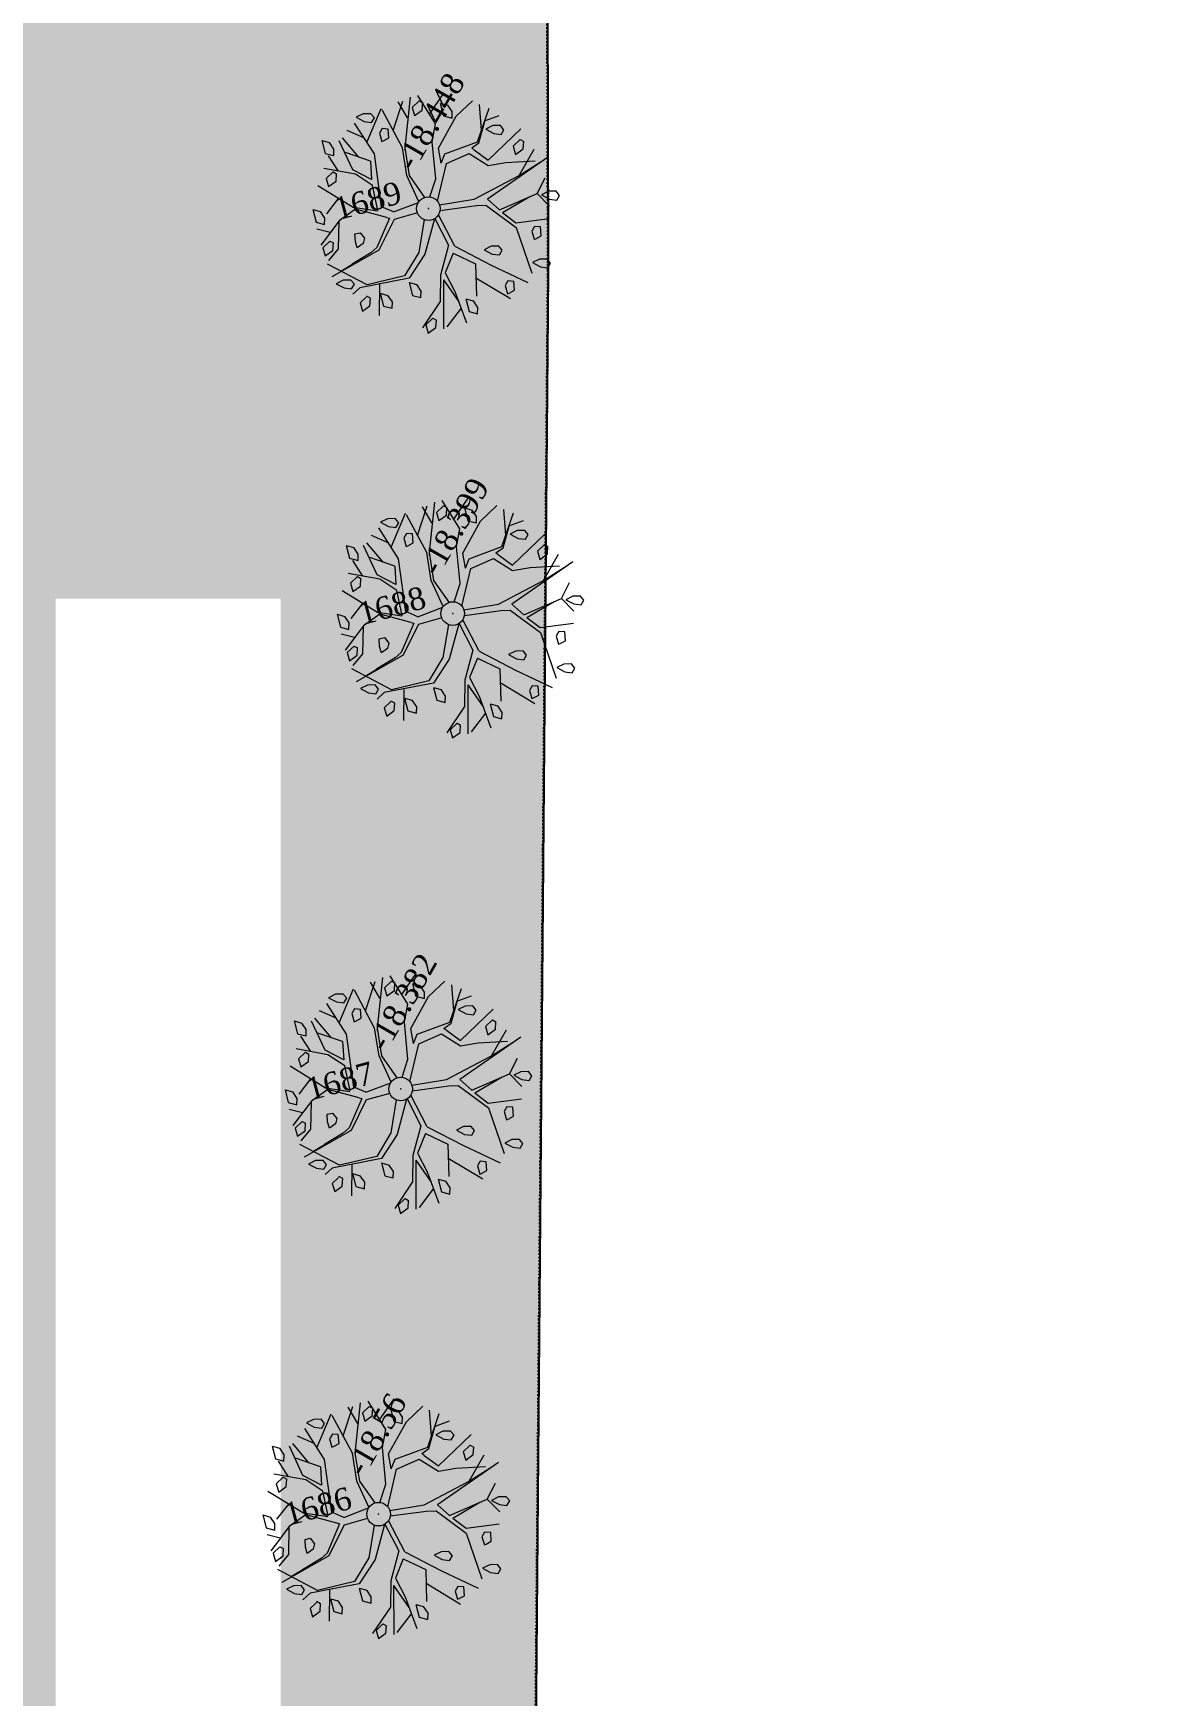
# Model space of a CAD drawing. Header units: millimetres. Extents: x -176651 to 388869, y -469666 to 486614.
# Drawn here: x 287070 to 299523, y 78982 to 97447 of the extents above; entities that cross this region are included whole.
import ezdxf
from ezdxf.enums import TextEntityAlignment as Align

# ---------------------------------------------------------------- set-up
doc = ezdxf.new("R2010")
doc.units = ezdxf.units.MM
doc.header["$PDMODE"] = 35
doc.header["$PDSIZE"] = 0.1
doc.linetypes.add('Site boundary$0$DASHDOT', pattern=[25.4, 12.7, -6.35, 0, -6.35])
doc.layers.add('A- FURNITURE', color=252, linetype='Continuous', lineweight=0)
for name, color, linetype in [('ad-Road', 8, 'Continuous'), ('ad-Road Hatch', 8, 'Continuous'), ('ad-Text', 8, 'Continuous'), ('Points', 7, 'Continuous'), ('Points-ELV', 6, 'Continuous'), ('Points-NUM', 4, 'Continuous'), ('Points-TXT', 3, 'Continuous')]:
    doc.layers.add(name, color=color, linetype=linetype)
doc.layers.add('Site boundary$0$ad-Site Boundary', color=1, linetype='Site boundary$0$DASHDOT', lineweight=35, true_color=0xff0000)
doc.styles.add('MtX_Century_Gothic', font='GOTHIC.TTF')
doc.styles.add('ROMANS', font='times.ttf')

# ---------------------------------------------------------------- blocks, each defined once
blk = doc.blocks.new('Site boundary')
at = {"layer": 'Site boundary$0$ad-Site Boundary', "ltscale": 1.5}
blk.add_lwpolyline([(205453, 18161), (228276, 13342), (246130, 9481), (252990, 8151), (266913, 5191), (284265, 1493), (292305, 0), (292377, 8340), (292507, 24173), (292566, 37776), (292507, 61799), (292788, 94821), (292749, 109415), (293081, 117632)], dxfattribs=at)
blk = doc.blocks.new('A$C4fb60e89')
at = {"layer": 'ad-Road Hatch', "ltscale": 5, "transparency": 33554687}
h = blk.add_hatch(dxfattribs=at)
h.set_pattern_fill('AR-HBONE', color=256, scale=15)
h.set_pattern_definition([(45, (-193247.7, -428758.8), (0, 2155.2615), [4572, -1524]), (135, (-192170.1, -427681.1), (2e-13, 2155.2615), [4572, -1524])])
h.paths.add_polyline_path([(175594, -250241), (169178, -249341), (167473, -249057), (167473, -138694), (101313, -138694), (101313, -199954), (101308, -237995), (101040, -268291), (101008, -280968), (101066, -293684), (101243, -311127), (100910, -319344), (100949, -333937), (100669, -366960), (100727, -390983), (100669, -404586), (100538, -420418), (100467, -428759), (92426, -427265), (92163, -427209), (92163, -321454), (24803, -321454), (24803, -412961), (15653, -411029), (15654, -321452), (-19535, -321452), (-34427, -319477), (-65207, -315395), (-171770, -301268), (-185854, -298333), (-193248, -296832), (-193244, -292908), (-191914, -285219), (-191839, -284679), (-183397, -286393), (-169723, -289243), (-53141, -304698), (-18730, -309262), (15653, -309262), (15653, 703), (24803, 1115), (24803, -129544), (92163, -129544), (92163, 15133), (101313, 17713), (101313, -129544), (167473, -129544), (167473, 35552), (175738, 37855), (175849, 28595), (175836, 25947), (175777, 14040), (175855, 2316), (175660, -18036), (175731, -34039), (175718, -46839), (175673, -63402), (175816, -82072), (175542, -106356), (175490, -124641), (175575, -145019), (175731, -168892), (175797, -181269), (175797, -192667), (175744, -208200), (175829, -223277), (175888, -234871)])
h.paths.add_polyline_path([(24803, -309264), (92163, -309264), (92163, -138694), (24803, -138694)], flags=16)
at = {"layer": 'ad-Road', "ltscale": 5}
blk.add_lwpolyline([(101313, -199954), (101308, -237995), (101040, -268291), (101008, -280968), (101066, -293684), (101243, -311127), (100910, -319344), (100949, -333937), (100669, -366960), (100727, -390983), (100669, -404586), (100538, -420418), (100467, -428759), (92426, -427265), (92163, -427209), (92163, -321454), (24803, -321454), (24803, -412961), (15653, -411029)], dxfattribs=at)
at = {"layer": 'ad-Text', "linetype": 'Continuous', "insert": (96738, -366657), "char_height": 1250, "width": 56881.51, "attachment_point": 5, "rotation": 90, "style": 'MtX_Century_Gothic', "bg_fill": 3, "box_fill_scale": 1.5, "bg_fill_color": 257, "bg_fill_transparency": 0}
blk.add_mtext("\\pxqd;30' WIDE ROAD", dxfattribs=at)
blk = doc.blocks.new('POINTS')
at = {"layer": 'Points'}
blk.add_line((0, 0), (0, 0), dxfattribs=at)
blk.add_point((0, 0), dxfattribs=at)
at = {"layer": 'Points-ELV', "style": 'ROMANS'}
blk.add_attdef('ELEV', text='', height=1, rotation=45, dxfattribs=at).set_placement((0, 0), align=Align.BOTTOM_LEFT)
at = {"layer": 'Points-NUM', "style": 'ROMANS'}
blk.add_attdef('PTNUM', text='', height=1, dxfattribs=at).set_placement((0, 0), align=Align.BOTTOM_RIGHT)
at = {"layer": 'Points-TXT', "style": 'ROMANS'}
blk.add_attdef('DESC', text='', height=1, dxfattribs=at).set_placement((0, 0), align=Align.BOTTOM_RIGHT)
blk = doc.blocks.new('ERFWEF')
at = {"color": 219, "linetype": 'Continuous', "true_color": 0x642165}
for p, q in [((260795.695, 1945739.551), (260795.948, 1945739.873)), ((260796.013, 1945739.602), (260796.202, 1945739.889)), ((260796.09, 1945739.382), (260796.294, 1945739.908)), ((260796.204, 1945739.695), (260796.149, 1945739.895)), ((260796.487, 1945739.548), (260796.379, 1945739.903)), ((260795.22, 1945739.7), (260795.218, 1945739.554)), ((260795.22, 1945739.7), (260795.296, 1945739.656)), ((260795.678, 1945739.608), (260795.52, 1945739.734)), ((260795.743, 1945739.406), (260795.621, 1945739.793)), ((260795.741, 1945739.867), (260795.655, 1945739.85)), ((260795.655, 1945739.85), (260795.728, 1945739.781)), ((260795.728, 1945739.781), (260795.805, 1945739.749)), ((260795.823, 1945739.846), (260795.741, 1945739.867)), ((260795.805, 1945739.749), (260795.848, 1945739.791)), ((260795.848, 1945739.791), (260795.823, 1945739.846)), ((260796.061, 1945739.39), (260795.955, 1945739.855)), ((260796.378, 1945739.844), (260796.284, 1945739.793)), ((260796.284, 1945739.793), (260796.286, 1945739.698)), ((260796.286, 1945739.698), (260796.383, 1945739.735)), ((260796.378, 1945739.844), (260796.41, 1945739.814)), ((260796.383, 1945739.735), (260796.41, 1945739.814)), ((260796.45, 1945739.671), (260796.665, 1945739.854)), ((260796.597, 1945739.758), (260796.596, 1945739.612)), ((260796.597, 1945739.758), (260796.674, 1945739.714)), ((260796.701, 1945739.631), (260796.674, 1945739.714)), ((260796.731, 1945739.57), (260796.95, 1945739.689)), ((260795.218, 1945739.554), (260795.303, 1945739.505)), ((260795.307, 1945739.324), (260795.246, 1945739.519)), ((260795.324, 1945739.573), (260795.296, 1945739.656)), ((260795.303, 1945739.505), (260795.324, 1945739.573)), ((260795.465, 1945739.298), (260795.405, 1945739.649)), ((260795.567, 1945739.414), (260795.45, 1945739.67)), ((260795.901, 1945739.654), (260795.857, 1945739.612)), ((260795.857, 1945739.612), (260795.859, 1945739.517)), ((260795.859, 1945739.517), (260795.879, 1945739.519)), ((260795.879, 1945739.519), (260795.945, 1945739.534)), ((260795.963, 1945739.631), (260795.901, 1945739.654)), ((260795.945, 1945739.534), (260795.963, 1945739.631)), ((260796.398, 1945739.366), (260796.487, 1945739.548)), ((260796.447, 1945739.279), (260796.731, 1945739.57)), ((260796.596, 1945739.612), (260796.68, 1945739.563)), ((260796.68, 1945739.563), (260796.701, 1945739.631)), ((260796.884, 1945739.235), (260797.107, 1945739.562)), ((260796.96, 1945739.347), (260797.014, 1945739.629)), ((260795.249, 1945739.334), (260795.155, 1945739.283)), ((260795.482, 1945739.241), (260795.158, 1945739.395)), ((260795.249, 1945739.334), (260795.281, 1945739.303)), ((260795.679, 1945739.339), (260795.436, 1945739.503)), ((260795.679, 1945739.339), (260795.638, 1945739.139)), ((260795.667, 1945738.818), (260795.743, 1945739.406)), ((260796.028, 1945739.079), (260796.061, 1945739.39)), ((260796.057, 1945739.07), (260796.09, 1945739.382)), ((260796.328, 1945738.961), (260796.398, 1945739.366)), ((260796.895, 1945739.22), (260797.022, 1945739.435)), ((260797.094, 1945739.363), (260797.008, 1945739.345)), ((260797.008, 1945739.345), (260797.082, 1945739.276)), ((260797.019, 1945739.438), (260797.193, 1945739.454)), ((260797.177, 1945739.341), (260797.094, 1945739.363)), ((260797.202, 1945739.287), (260797.177, 1945739.341)), ((260795.361, 1945738.89), (260795.044, 1945739.227)), ((260795.155, 1945739.283), (260795.157, 1945739.188)), ((260795.157, 1945739.188), (260795.254, 1945739.225)), ((260795.254, 1945739.225), (260795.281, 1945739.303)), ((260795.638, 1945739.139), (260795.465, 1945739.298)), ((260795.632, 1945739.072), (260795.482, 1945739.241)), ((260796.432, 1945739.111), (260796.447, 1945739.279)), ((260796.432, 1945739.111), (260796.5, 1945739.201)), ((260796.5, 1945739.201), (260796.884, 1945739.235)), ((260796.803, 1945739.185), (260796.895, 1945739.22)), ((260796.822, 1945739.159), (260796.803, 1945739.185)), ((260796.824, 1945739.158), (260796.945, 1945739.007)), ((260796.945, 1945739.007), (260797.386, 1945739.246)), ((260797.082, 1945739.276), (260797.158, 1945739.245)), ((260797.158, 1945739.245), (260797.202, 1945739.287)), ((260794.921, 1945738.99), (260794.919, 1945738.843)), ((260794.921, 1945738.99), (260794.997, 1945738.945)), ((260795.226, 1945739.033), (260795.055, 1945738.904)), ((260795.616, 1945738.789), (260795.632, 1945739.072)), ((260796.08, 1945738.763), (260796.028, 1945739.079)), ((260796.159, 1945738.792), (260796.057, 1945739.07)), ((260796.212, 1945738.783), (260796.328, 1945738.961)), ((260796.283, 1945738.715), (260796.487, 1945739.091)), ((260796.487, 1945739.091), (260796.759, 1945739.133)), ((260796.759, 1945739.133), (260796.93, 1945738.949)), ((260797.232, 1945738.752), (260797.469, 1945738.989)), ((260797.347, 1945739.134), (260797.253, 1945739.083)), ((260797.253, 1945739.083), (260797.255, 1945738.988)), ((260797.255, 1945738.988), (260797.352, 1945739.025)), ((260797.347, 1945739.134), (260797.379, 1945739.103)), ((260797.352, 1945739.025), (260797.379, 1945739.103)), ((260795.171, 1945738.79), (260794.902, 1945738.583)), ((260795.04, 1945738.69), (260794.909, 1945738.766)), ((260794.919, 1945738.843), (260795.004, 1945738.794)), ((260795.025, 1945738.862), (260794.997, 1945738.945)), ((260795.004, 1945738.794), (260795.025, 1945738.862)), ((260795.165, 1945738.788), (260795.08, 1945738.491)), ((260795.381, 1945738.867), (260795.171, 1945738.79)), ((260795.611, 1945738.78), (260795.361, 1945738.89)), ((260795.691, 1945738.687), (260795.381, 1945738.867)), ((260795.78, 1945738.729), (260795.667, 1945738.818)), ((260797.6, 1945738.867), (260796.824, 1945738.591)), ((260796.93, 1945738.949), (260797.126, 1945738.929)), ((260797.126, 1945738.929), (260797.447, 1945738.863)), ((260797.232, 1945738.752), (260797.495, 1945738.834)), ((260795.012, 1945738.6), (260794.919, 1945738.549)), ((260795.012, 1945738.6), (260795.044, 1945738.57)), ((260795.284, 1945738.521), (260795.302, 1945738.604)), ((260795.302, 1945738.604), (260795.36, 1945738.602)), ((260795.36, 1945738.602), (260795.392, 1945738.531)), ((260795.717, 1945738.672), (260795.498, 1945738.394)), ((260795.763, 1945738.646), (260795.509, 1945738.36)), ((260795.691, 1945738.688), (260795.717, 1945738.672)), ((260795.763, 1945738.645), (260795.764, 1945738.644)), ((260796.033, 1945738.646), (260795.764, 1945738.644)), ((260795.78, 1945738.729), (260796.074, 1945738.757)), ((260796.282, 1945738.608), (260796.687, 1945738.554)), ((260796.294, 1945738.669), (260796.68, 1945738.628)), ((260796.68, 1945738.628), (260797.232, 1945738.752)), ((260796.824, 1945738.591), (260796.92, 1945738.442)), ((260797.371, 1945738.507), (260797.505, 1945738.652)), ((260794.919, 1945738.549), (260794.92, 1945738.454)), ((260794.92, 1945738.454), (260795.018, 1945738.492)), ((260795.08, 1945738.491), (260794.942, 1945738.396)), ((260795.018, 1945738.492), (260795.044, 1945738.57)), ((260795.285, 1945738.447), (260795.284, 1945738.521)), ((260795.361, 1945738.476), (260795.285, 1945738.447)), ((260795.392, 1945738.531), (260795.361, 1945738.476)), ((260796.084, 1945738.557), (260795.931, 1945738.22)), ((260796.197, 1945738.535), (260795.993, 1945738.184)), ((260796.203, 1945738.537), (260796.272, 1945738.209)), ((260796.336, 1945738.18), (260796.252, 1945738.566)), ((260796.687, 1945738.554), (260796.789, 1945738.53)), ((260796.789, 1945738.53), (260797.047, 1945738.204)), ((260796.92, 1945738.442), (260797.371, 1945738.507)), ((260796.947, 1945738.403), (260797.284, 1945738.495)), ((260796.947, 1945738.403), (260797.06, 1945738.255)), ((260797.371, 1945738.507), (260797.469, 1945738.334)), ((260797.5, 1945738.497), (260797.414, 1945738.48)), ((260797.414, 1945738.48), (260797.488, 1945738.411)), ((260797.488, 1945738.411), (260797.564, 1945738.379)), ((260797.582, 1945738.476), (260797.5, 1945738.497)), ((260797.564, 1945738.379), (260797.607, 1945738.421)), ((260797.607, 1945738.421), (260797.582, 1945738.476)), ((260795.286, 1945738.021), (260794.921, 1945738.361)), ((260795.509, 1945738.36), (260794.929, 1945738.21)), ((260795.19, 1945738.286), (260795.048, 1945738.245)), ((260795.418, 1945738.354), (260795.185, 1945738.286)), ((260795.498, 1945738.394), (260795.418, 1945738.354)), ((260795.931, 1945738.22), (260795.709, 1945738.009)), ((260797.06, 1945738.255), (260797.428, 1945738.205)), ((260795.042, 1945738.142), (260794.956, 1945738.125)), ((260794.956, 1945738.125), (260795.03, 1945738.056)), ((260795.03, 1945738.056), (260795.106, 1945738.025)), ((260795.124, 1945738.121), (260795.042, 1945738.142)), ((260795.106, 1945738.025), (260795.149, 1945738.067)), ((260795.149, 1945738.067), (260795.124, 1945738.121)), ((260795.993, 1945738.184), (260795.754, 1945737.971)), ((260796.272, 1945738.209), (260796.099, 1945737.911)), ((260796.298, 1945738.112), (260796.157, 1945737.925)), ((260796.298, 1945738.112), (260796.508, 1945737.932)), ((260796.336, 1945738.18), (260796.672, 1945737.872)), ((260796.726, 1945738.076), (260796.64, 1945738.059)), ((260796.64, 1945738.059), (260796.713, 1945737.989)), ((260796.808, 1945738.055), (260796.726, 1945738.076)), ((260796.833, 1945738), (260796.808, 1945738.055)), ((260797.047, 1945738.204), (260797.083, 1945737.668)), ((260797.248, 1945738.161), (260797.205, 1945738.119)), ((260797.205, 1945738.119), (260797.207, 1945738.024)), ((260797.207, 1945738.024), (260797.227, 1945738.026)), ((260797.227, 1945738.026), (260797.292, 1945738.042)), ((260797.311, 1945738.138), (260797.248, 1945738.161)), ((260797.292, 1945738.042), (260797.311, 1945738.138)), ((260795.199, 1945738.013), (260795.103, 1945737.963)), ((260795.239, 1945737.894), (260795.155, 1945737.849)), ((260795.155, 1945737.849), (260795.157, 1945737.754)), ((260795.754, 1945737.971), (260795.199, 1945738.013)), ((260795.281, 1945737.87), (260795.244, 1945737.904)), ((260795.254, 1945737.791), (260795.281, 1945737.87)), ((260795.709, 1945738.009), (260795.286, 1945738.021)), ((260795.418, 1945737.991), (260795.324, 1945737.659)), ((260795.401, 1945737.894), (260795.399, 1945737.747)), ((260795.401, 1945737.894), (260795.477, 1945737.849)), ((260795.505, 1945737.766), (260795.477, 1945737.849)), ((260795.741, 1945737.924), (260795.739, 1945737.778)), ((260795.741, 1945737.924), (260795.817, 1945737.88)), ((260795.844, 1945737.797), (260795.817, 1945737.88)), ((260796.116, 1945737.855), (260795.975, 1945737.328)), ((260796.099, 1945737.911), (260796.019, 1945737.63)), ((260796.116, 1945737.855), (260796.217, 1945737.574)), ((260796.157, 1945737.925), (260796.206, 1945737.697)), ((260796.508, 1945737.932), (260796.422, 1945737.584)), ((260796.672, 1945737.872), (260797.014, 1945737.579)), ((260796.713, 1945737.989), (260796.79, 1945737.958)), ((260796.79, 1945737.958), (260796.833, 1945738)), ((260795.157, 1945737.754), (260795.254, 1945737.791)), ((260795.399, 1945737.747), (260795.484, 1945737.698)), ((260795.484, 1945737.698), (260795.505, 1945737.766)), ((260795.739, 1945737.778), (260795.824, 1945737.729)), ((260795.824, 1945737.729), (260795.844, 1945737.797)), ((260796.206, 1945737.697), (260796.239, 1945737.326)), ((260796.471, 1945737.782), (260796.779, 1945737.458)), ((260797.207, 1945737.796), (260797.121, 1945737.779)), ((260797.121, 1945737.779), (260797.194, 1945737.71)), ((260797.194, 1945737.71), (260797.271, 1945737.679)), ((260797.289, 1945737.775), (260797.207, 1945737.796)), ((260797.271, 1945737.679), (260797.314, 1945737.721)), ((260797.314, 1945737.721), (260797.289, 1945737.775)), ((260796.019, 1945737.63), (260795.752, 1945737.399)), ((260795.891, 1945737.474), (260795.797, 1945737.422)), ((260795.891, 1945737.474), (260795.923, 1945737.443)), ((260796.224, 1945737.499), (260796.015, 1945737.339)), ((260796.301, 1945737.586), (260796.299, 1945737.439)), ((260796.301, 1945737.586), (260796.377, 1945737.541)), ((260796.405, 1945737.458), (260796.377, 1945737.541)), ((260796.803, 1945737.656), (260796.76, 1945737.614)), ((260796.76, 1945737.614), (260796.762, 1945737.519)), ((260796.762, 1945737.519), (260796.782, 1945737.521)), ((260796.782, 1945737.521), (260796.847, 1945737.536)), ((260796.866, 1945737.633), (260796.803, 1945737.656)), ((260796.847, 1945737.536), (260796.866, 1945737.633)), ((260795.797, 1945737.422), (260795.799, 1945737.328)), ((260795.799, 1945737.328), (260795.896, 1945737.365)), ((260795.896, 1945737.365), (260795.923, 1945737.443)), ((260796.299, 1945737.439), (260796.384, 1945737.39)), ((260796.384, 1945737.39), (260796.405, 1945737.458))]:
    blk.add_line(p, q, dxfattribs=at)
blk.add_circle((260796.163, 1945738.661), 0.131, dxfattribs=at)
blk = doc.blocks.new('zw$1761')
at = {"color": 6, "xscale": 39.3712485404797, "yscale": 39.3712485404797, "zscale": 39.3712485404797, "rotation": 15.20137085992779}
for p in [(10183134.05, -76619103.81, -726.32), (10183144.68, -76619280.89, -724.39), (10183121.94, -76619488.81), (10183112.25, -76619674.76, -730.73)]:
    blk.add_blockref('ERFWEF', p, dxfattribs=at)
at = {"layer": 'Points', "linetype": 'Continuous'}
ref = blk.add_blockref('POINTS', (4659.05, -1014.37, -726.32), dxfattribs=dict(at, xscale=39.3712485404797, yscale=39.3712485404797, zscale=39.3712485404797, rotation=15.20137085992779))
ref.add_attrib('PTNUM', '1689', dxfattribs={"layer": 'Points-NUM', "height": 9.843, "rotation": 15.20137, "style": 'ROMANS'}).set_placement((4648.9, -1014.58, -726.32), align=Align.BOTTOM_RIGHT)
ref.add_attrib('ELEV', '-18.448', dxfattribs={"layer": 'Points-ELV', "height": 9.843, "rotation": 60.20137, "style": 'ROMANS'}).set_placement((4655.18, -1000.12, -726.32), align=Align.BOTTOM_LEFT)
ref = blk.add_blockref('POINTS', (4669.67, -1191.45, -724.39), dxfattribs=dict(at, xscale=39.3712485404797, yscale=39.3712485404797, zscale=39.3712485404797, rotation=15.20137085992779))
ref.add_attrib('PTNUM', '1688', dxfattribs={"layer": 'Points-NUM', "height": 9.843, "rotation": 15.20137, "style": 'ROMANS'}).set_placement((4659.52, -1191.66, -724.39), align=Align.BOTTOM_RIGHT)
ref.add_attrib('ELEV', '-18.399', dxfattribs={"layer": 'Points-ELV', "height": 9.843, "rotation": 60.20137, "style": 'ROMANS'}).set_placement((4665.8, -1177.2, -724.39), align=Align.BOTTOM_LEFT)
ref = blk.add_blockref('POINTS', (4646.93, -1399.38, -723.72), dxfattribs=dict(at, xscale=39.3712485404797, yscale=39.3712485404797, zscale=39.3712485404797, rotation=15.20137085992779))
ref.add_attrib('PTNUM', '1687', dxfattribs={"layer": 'Points-NUM', "height": 9.843, "rotation": 15.20137, "style": 'ROMANS'}).set_placement((4636.79, -1399.58, -723.72), align=Align.BOTTOM_RIGHT)
ref.add_attrib('ELEV', '-18.382', dxfattribs={"layer": 'Points-ELV', "height": 9.843, "rotation": 60.20137, "style": 'ROMANS'}).set_placement((4643.06, -1385.13, -723.72), align=Align.BOTTOM_LEFT)
ref = blk.add_blockref('POINTS', (4637.24, -1585.32, -730.73), dxfattribs=dict(at, xscale=39.3712485404797, yscale=39.3712485404797, zscale=39.3712485404797, rotation=15.20137085992779))
ref.add_attrib('PTNUM', '1686', dxfattribs={"layer": 'Points-NUM', "height": 9.843, "rotation": 15.20137, "style": 'ROMANS'}).set_placement((4627.1, -1585.53, -730.73), align=Align.BOTTOM_RIGHT)
ref.add_attrib('ELEV', '-18.56', dxfattribs={"layer": 'Points-ELV', "height": 9.843, "rotation": 60.20137, "style": 'ROMANS'}).set_placement((4633.37, -1571.07, -730.73), align=Align.BOTTOM_LEFT)

msp = doc.modelspace()

# ---------------------------------------------------------------- block references
at = {"layer": 'ad-Road', "ltscale": 5}
msp.add_blockref('A$C4fb60e89', (191839, 428759), dxfattribs=at)

# ---------------------------------------------------------------- next in the draw order: block references
msp.add_blockref('Site boundary', (0, 0))
at = {"layer": 'A- FURNITURE', "color": 6, "xscale": 25.39807961885639, "yscale": 25.39807961885639, "zscale": 25.39807961885639}
msp.add_blockref('zw$1761', (173127, 121263), dxfattribs=at)

doc.saveas('drawing.dxf')
